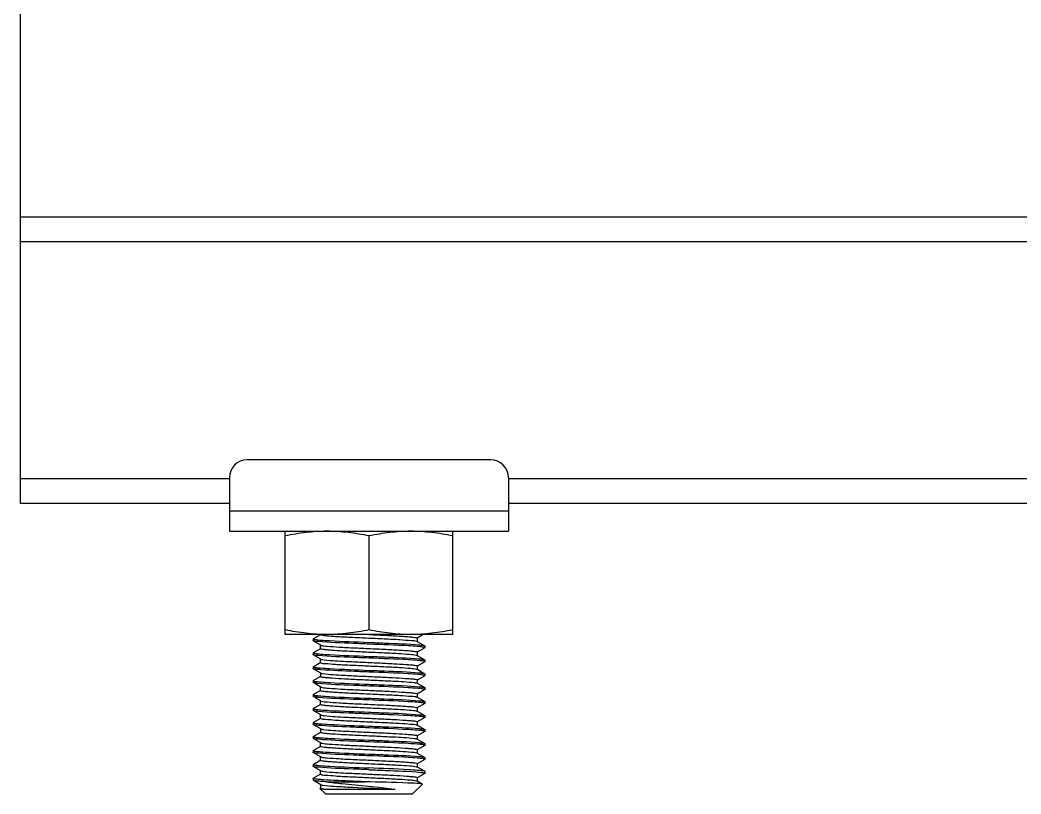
# Model space of a CAD drawing. Extents: x 1031190 to 1725648, y 733081 to 1571294.
# Drawn here: x 1156535 to 1157708, y 1234323 to 1235230 of the extents above; entities that cross this region are included whole.
import ezdxf

# ---------------------------------------------------------------- set-up
doc = ezdxf.new("R2010")
doc.units = 0
doc.header["$LTSCALE"] = 1000
doc.header["$MEASUREMENT"] = 0

msp = doc.modelspace()

# ---------------------------------------------------------------- linework, layer by layer
at = {"color": 7}
msp.add_line((1156535.4, 1235305.7), (1156535.4, 1234663.8), dxfattribs=at)
for p, q in [((1163292.6, 1234999.1), (1156535.4, 1234999.1)), ((1163292.6, 1234970.5), (1156535.4, 1234970.5)), ((1157087, 1234714.8), (1156801.6, 1234714.8)), ((1156780.7, 1234692.4), (1156535.4, 1234692.4)), ((1156780.7, 1234694), (1156780.7, 1234631.1)), ((1157107.8, 1234694), (1157107.8, 1234631.1)), ((1162719.9, 1234692.4), (1157107.8, 1234692.4)), ((1156780.7, 1234663.8), (1156535.4, 1234663.8)), ((1162719.9, 1234663.8), (1157107.8, 1234663.8)), ((1157107.8, 1234654.6), (1156780.7, 1234654.6)), ((1156780.7, 1234631.1), (1157107.8, 1234631.1)), ((1156846.2, 1234510.1), (1156846.2, 1234631.1)), ((1157042.4, 1234510.1), (1157042.4, 1234631.1)), ((1156944.3, 1234625.6), (1156944.3, 1234515.6)), ((1157042.4, 1234510.1), (1156846.2, 1234510.1)), ((1156879, 1234505.1), (1156887.9, 1234510.3)), ((1156879, 1234505.1), (1156878.9, 1234504.9)), ((1156878.9, 1234504.9), (1156878.9, 1234502.9)), ((1156879, 1234502.7), (1156878.9, 1234502.9)), ((1156887.9, 1234497.6), (1156879, 1234502.7)), ((1157000.5, 1234502.2), (1157000.7, 1234502.1)), ((1157008, 1234510), (1157000.7, 1234505.8)), ((1157000.7, 1234502.1), (1157009.6, 1234496.9)), ((1157000.9, 1234506), (1157000.9, 1234501.9)), ((1156879, 1234488.8), (1156878.9, 1234488.6)), ((1156878.9, 1234488.6), (1156878.9, 1234486.5)), ((1156879, 1234488.8), (1156887.9, 1234493.9)), ((1156887.7, 1234493.7), (1156887.7, 1234497.8)), ((1157009.6, 1234494.5), (1157000.7, 1234489.4)), ((1157000.9, 1234489.6), (1157000.9, 1234485.5)), ((1157009.6, 1234496.9), (1157009.7, 1234496.8)), ((1157009.6, 1234494.5), (1157009.7, 1234494.7)), ((1157009.7, 1234496.8), (1157009.7, 1234494.7)), ((1156879, 1234486.4), (1156878.9, 1234486.5)), ((1156887.9, 1234481.2), (1156879, 1234486.4)), ((1156879, 1234472.4), (1156887.9, 1234477.6)), ((1156887.7, 1234477.3), (1156887.7, 1234481.4)), ((1156887.9, 1234481.2), (1156888.2, 1234481.1)), ((1157000.7, 1234485.7), (1157009.6, 1234480.6)), ((1157009.6, 1234478.2), (1157000.7, 1234473)), ((1157009.6, 1234480.6), (1157009.7, 1234480.4)), ((1157009.6, 1234478.2), (1157009.7, 1234478.4)), ((1157009.7, 1234480.4), (1157009.7, 1234478.4)), ((1156879, 1234472.4), (1156878.9, 1234472.2)), ((1156878.9, 1234472.2), (1156878.9, 1234470.2)), ((1156879, 1234470), (1156878.9, 1234470.2)), ((1156887.9, 1234464.9), (1156879, 1234470)), ((1156887.7, 1234465.1), (1156887.7, 1234461)), ((1157000.7, 1234469.4), (1157009.6, 1234464.2)), ((1157000.9, 1234473.3), (1157000.9, 1234469.2)), ((1157009.6, 1234464.2), (1157009.7, 1234464.1)), ((1157009.7, 1234464.1), (1157009.7, 1234462)), ((1156879, 1234456.1), (1156878.9, 1234455.9)), ((1156878.9, 1234455.9), (1156878.9, 1234453.8)), ((1156879, 1234453.7), (1156878.9, 1234453.8)), ((1156879, 1234456.1), (1156887.9, 1234461.2)), ((1156887.9, 1234448.5), (1156879, 1234453.7)), ((1157009.6, 1234461.8), (1157000.7, 1234456.7)), ((1157000.7, 1234453), (1157009.6, 1234447.9)), ((1157000.9, 1234456.9), (1157000.9, 1234452.8)), ((1157009.6, 1234461.8), (1157009.7, 1234462)), ((1156879, 1234439.7), (1156878.9, 1234439.5)), ((1156879, 1234439.7), (1156887.9, 1234444.8)), ((1156887.7, 1234444.6), (1156887.7, 1234448.7)), ((1157009.6, 1234445.5), (1157000.7, 1234440.3)), ((1157000.9, 1234440.5), (1157000.9, 1234436.5)), ((1157009.6, 1234447.9), (1157009.7, 1234447.7)), ((1157009.6, 1234445.5), (1157009.7, 1234445.7)), ((1157009.7, 1234447.7), (1157009.7, 1234445.7)), ((1156878.9, 1234439.5), (1156878.9, 1234437.5)), ((1156879, 1234437.3), (1156878.9, 1234437.5)), ((1156887.9, 1234432.2), (1156879, 1234437.3)), ((1156879, 1234423.3), (1156887.9, 1234428.5)), ((1156887.7, 1234428.3), (1156887.7, 1234432.4)), ((1157000.5, 1234436.8), (1157000.7, 1234436.7)), ((1157000.7, 1234436.7), (1157009.6, 1234431.5)), ((1157009.6, 1234429.1), (1157000.7, 1234424)), ((1157009.6, 1234431.5), (1157009.7, 1234431.3)), ((1157009.6, 1234429.1), (1157009.7, 1234429.3)), ((1157009.7, 1234431.3), (1157009.7, 1234429.3)), ((1156879, 1234423.3), (1156878.9, 1234423.2)), ((1156878.9, 1234423.2), (1156878.9, 1234421.1)), ((1156879, 1234420.9), (1156878.9, 1234421.1)), ((1156887.9, 1234415.8), (1156879, 1234420.9)), ((1157000.7, 1234420.3), (1157009.6, 1234415.2)), ((1157000.9, 1234424.2), (1157000.9, 1234420.1)), ((1156879, 1234407), (1156878.9, 1234406.8)), ((1156878.9, 1234406.8), (1156878.9, 1234404.8)), ((1156879, 1234404.6), (1156878.9, 1234404.8)), ((1156879, 1234407), (1156887.9, 1234412.1)), ((1156887.9, 1234399.5), (1156879, 1234404.6)), ((1156887.7, 1234411.9), (1156887.7, 1234416)), ((1156887.9, 1234415.8), (1156888.2, 1234415.7)), ((1157009.6, 1234412.8), (1157000.7, 1234407.6)), ((1157000.9, 1234407.8), (1157000.9, 1234403.7)), ((1157009.6, 1234415.2), (1157009.7, 1234415)), ((1157009.6, 1234412.8), (1157009.7, 1234412.9)), ((1157009.7, 1234415), (1157009.7, 1234412.9)), ((1156879, 1234390.6), (1156887.9, 1234395.8)), ((1156887.7, 1234399.7), (1156887.7, 1234395.6)), ((1157000.7, 1234404), (1157009.6, 1234398.8)), ((1157009.6, 1234396.4), (1157000.7, 1234391.3)), ((1157009.6, 1234398.8), (1157009.7, 1234398.6)), ((1157009.6, 1234396.4), (1157009.7, 1234396.6)), ((1157009.7, 1234398.6), (1157009.7, 1234396.6)), ((1156879, 1234390.6), (1156878.9, 1234390.5)), ((1156878.9, 1234390.5), (1156878.9, 1234388.4)), ((1156879, 1234388.2), (1156878.9, 1234388.4)), ((1156887.9, 1234383.1), (1156879, 1234388.2)), ((1156887.7, 1234379.2), (1156887.7, 1234383.3)), ((1157000.7, 1234387.6), (1157009.6, 1234382.5)), ((1157000.9, 1234391.5), (1157000.9, 1234387.4)), ((1157009.6, 1234382.5), (1157009.7, 1234382.3)), ((1157009.7, 1234382.3), (1157009.7, 1234380.2)), ((1156879, 1234374.3), (1156878.9, 1234374.1)), ((1156878.9, 1234374.1), (1156878.9, 1234372.1)), ((1156879, 1234371.9), (1156878.9, 1234372.1)), ((1156879, 1234374.3), (1156887.9, 1234379.4)), ((1156887.9, 1234366.7), (1156879, 1234371.9)), ((1157000.5, 1234371.3), (1157000.7, 1234371.2)), ((1157009.6, 1234380.1), (1157000.7, 1234374.9)), ((1157000.7, 1234371.2), (1157009.6, 1234366.1)), ((1157000.9, 1234375.1), (1157000.9, 1234371)), ((1157009.6, 1234380.1), (1157009.7, 1234380.2)), ((1156879, 1234357.9), (1156878.9, 1234357.7)), ((1156878.9, 1234357.7), (1156878.9, 1234355.7)), ((1156879, 1234357.9), (1156887.9, 1234363.1)), ((1156887.7, 1234362.9), (1156887.7, 1234366.9)), ((1157009.6, 1234363.7), (1157000.7, 1234358.6)), ((1157000.9, 1234358.8), (1157000.9, 1234354.7)), ((1157009.6, 1234366.1), (1157009.7, 1234365.9)), ((1157009.6, 1234363.7), (1157009.7, 1234363.9)), ((1157009.7, 1234365.9), (1157009.7, 1234363.9)), ((1156879, 1234355.5), (1156878.9, 1234355.7)), ((1156887.9, 1234350.4), (1156879, 1234355.5)), ((1156879, 1234341.6), (1156887.9, 1234346.7)), ((1156887.7, 1234346.5), (1156887.7, 1234350.6)), ((1156887.9, 1234350.4), (1156888.2, 1234350.3)), ((1157000.7, 1234354.9), (1157009.6, 1234349.8)), ((1157009.6, 1234347.3), (1157000.7, 1234342.2)), ((1157009.7, 1234349.6), (1157009.6, 1234349.8)), ((1157009.7, 1234347.5), (1157009.6, 1234347.3)), ((1157009.7, 1234349.6), (1157009.7, 1234347.5)), ((1156878.9, 1234341.4), (1156879, 1234341.6)), ((1156878.9, 1234341.4), (1156878.9, 1234339.3)), ((1156879, 1234339.2), (1156878.9, 1234339.3)), ((1156887.9, 1234334), (1156879, 1234339.2)), ((1156887.7, 1234334.2), (1156887.7, 1234330.2)), ((1156894.6, 1234337.5), (1156939.2, 1234337.5)), ((1156995.4, 1234323.2), (1157007, 1234334.8)), ((1157000.7, 1234338.5), (1157007, 1234334.9)), ((1157000.9, 1234342.4), (1157000.9, 1234338.3)), ((1157007, 1234334.8), (1157007, 1234334.9)), ((1156886.8, 1234329.7), (1156887.9, 1234330.4)), ((1156886.8, 1234329.7), (1156886.8, 1234329.6)), ((1156893.2, 1234323.2), (1156886.8, 1234329.6)), ((1156893.2, 1234323.2), (1156995.4, 1234323.2)), ((1156896.8, 1234328.7), (1156975, 1234328.7))]:
    msp.add_line(p, q)
for centre, radius, start, end in [((1156801.6, 1234694), 20.8, 90, 180), ((1157087, 1234694), 20.8, 0, 90), ((1156901.5, 1234679.1), 176.1, 264.4922, 265.5586), ((1156901.5, 1234663.7), 177, 264.5118, 265.5533), ((1156986.4, 1234312.3), 184.4, 84.6378, 85.5439), ((1156986.3, 1234294), 186.3, 84.669, 85.543), ((1156901.5, 1234646.2), 175.9, 264.491, 265.556), ((1156998.4, 1234463.6), 6.24, 73.8589, 74.9069), ((1156986.2, 1234276.6), 187.4, 84.6853, 85.5419), ((1156907.5, 1234703.9), 250.2, 265.4503, 265.5766), ((1156986.4, 1234262.9), 184.7, 84.6443, 85.543), ((1156901.5, 1234613.7), 176.1, 264.4922, 265.5586), ((1156986.4, 1234246.8), 184.4, 84.6378, 85.5439), ((1156901.5, 1234598.3), 177, 264.5118, 265.5533), ((1156901.5, 1234580.8), 175.9, 264.491, 265.556), ((1156986.3, 1234228.6), 186.3, 84.669, 85.543), ((1156998.4, 1234398.2), 6.24, 73.8589, 74.9069), ((1156986.2, 1234211.2), 187.4, 84.6853, 85.5419), ((1156907.5, 1234638.5), 250.2, 265.4503, 265.5766), ((1156986.4, 1234197.5), 184.7, 84.6443, 85.543), ((1156901.5, 1234548.3), 176.1, 264.4922, 265.5586), ((1156986.4, 1234181.4), 184.4, 84.6378, 85.5439), ((1156901.5, 1234532.8), 177, 264.5118, 265.5533), ((1156998.4, 1234332.7), 6.24, 73.8589, 74.9069)]:
    msp.add_arc(centre, radius, start, end)
for points, knots in [([(1156895.2, 1234631.1), (1156887, 1234631.1), (1156870.5, 1234630), (1156854.2, 1234627.3), (1156846.2, 1234625.6)], [0, 0, 0, 0, 0.499234, 1, 1, 1, 1]), ([(1156944.3, 1234625.6), (1156936.2, 1234627.3), (1156920, 1234630), (1156903.5, 1234631.1), (1156895.2, 1234631.1)], [0, 0, 0, 0, 0.500766, 1, 1, 1, 1]), ([(1156993.4, 1234631.1), (1156985.1, 1234631.1), (1156968.6, 1234630), (1156952.4, 1234627.3), (1156944.3, 1234625.6)], [0, 0, 0, 0, 0.499234, 1, 1, 1, 1]), ([(1157042.4, 1234625.6), (1157034.4, 1234627.3), (1157018.1, 1234630), (1157001.6, 1234631.1), (1156993.4, 1234631.1)], [0, 0, 0, 0, 0.500766, 1, 1, 1, 1]), ([(1156895.2, 1234510.1), (1156887, 1234510.1), (1156870.5, 1234511.1), (1156854.2, 1234513.9), (1156846.2, 1234515.6)], [0, 0, 0, 0, 0.499234, 1, 1, 1, 1]), ([(1156887.7, 1234510.1), (1156887.7, 1234509.7), (1156889.7, 1234509.5), (1156892.1, 1234508.9), (1156897.2, 1234508.5), (1156906.6, 1234507.8), (1156921.5, 1234507), (1156941.2, 1234506.1), (1156961.2, 1234505.2), (1156979, 1234504.4), (1156991.7, 1234503.2), (1156998.5, 1234503), (1157000.5, 1234502.2)], [0, 0, 0, 0, 0.009911, 0.036684, 0.079861, 0.138026, 0.290611, 0.473012, 0.659513, 0.823824, 0.942824, 1, 1, 1, 1]), ([(1156944.3, 1234515.6), (1156936.2, 1234513.9), (1156920, 1234511.1), (1156903.5, 1234510.1), (1156895.2, 1234510.1)], [0, 0, 0, 0, 0.500766, 1, 1, 1, 1]), ([(1156993.4, 1234510.1), (1156985.1, 1234510.1), (1156968.6, 1234511.1), (1156952.4, 1234513.9), (1156944.3, 1234515.6)], [0, 0, 0, 0, 0.499234, 1, 1, 1, 1]), ([(1156944.3, 1234510.1), (1156951.5, 1234509.7), (1156964.8, 1234509.1), (1156980.6, 1234508.3), (1156990.6, 1234507.5), (1156996.1, 1234507.2), (1156998.7, 1234506.6), (1157000.9, 1234506.4), (1157000.9, 1234506)], [0, 0, 0, 0, 0.381423, 0.704927, 0.829053, 0.921512, 0.978868, 1, 1, 1, 1]), ([(1157042.4, 1234515.6), (1157034.4, 1234513.9), (1157018.1, 1234511.1), (1157001.6, 1234510.1), (1156993.4, 1234510.1)], [0, 0, 0, 0, 0.500766, 1, 1, 1, 1]), ([(1156878.9, 1234504.9), (1156878.9, 1234504.9), (1156879.1, 1234504.7), (1156879.3, 1234504.6), (1156879.5, 1234504.6)], [0, 0, 0, 0, 0.322656, 1, 1, 1, 1]), ([(1156884.6, 1234501.8), (1156883.9, 1234501.9), (1156882.1, 1234502.1), (1156880, 1234502.1), (1156879, 1234502.7)], [0, 0, 0, 0, 0.378132, 1, 1, 1, 1]), ([(1156879.5, 1234504.6), (1156879.8, 1234504.5), (1156881.4, 1234504.2), (1156883.1, 1234504), (1156884.6, 1234503.9)], [0, 0, 0, 0, 0.159145, 1, 1, 1, 1]), ([(1156944.3, 1234498.8), (1156938.1, 1234499.1), (1156918.2, 1234499.9), (1156898.3, 1234500.5), (1156884.6, 1234501.8)], [0, 0, 0, 0, 0.310323, 1, 1, 1, 1]), ([(1156887.8, 1234503.6), (1156891.3, 1234503.3), (1156910.1, 1234502.2), (1156928.9, 1234501.5), (1156944.3, 1234500.9)], [0, 0, 0, 0, 0.184477, 1, 1, 1, 1]), ([(1156944.3, 1234500.9), (1156950.4, 1234500.6), (1156970.2, 1234499.8), (1156990, 1234499.2), (1157003.6, 1234497.9)], [0, 0, 0, 0, 0.308852, 1, 1, 1, 1]), ([(1157000.8, 1234496.1), (1156997.3, 1234496.4), (1156978.5, 1234497.5), (1156959.6, 1234498.2), (1156944.3, 1234498.8)], [0, 0, 0, 0, 0.18453, 1, 1, 1, 1]), ([(1156878.9, 1234488.6), (1156878.9, 1234488.5), (1156879.1, 1234488.3), (1156879.3, 1234488.3), (1156879.5, 1234488.2)], [0, 0, 0, 0, 0.322005, 1, 1, 1, 1]), ([(1156879.5, 1234488.2), (1156879.8, 1234488.2), (1156881.5, 1234487.8), (1156883.2, 1234487.6), (1156884.6, 1234487.5)], [0, 0, 0, 0, 0.159397, 1, 1, 1, 1]), ([(1156887.7, 1234493.7), (1156887.7, 1234493.3), (1156889.6, 1234493.1), (1156891.9, 1234492.6), (1156896.8, 1234492.2), (1156905.7, 1234491.5), (1156920.1, 1234490.7), (1156939.1, 1234489.8), (1156958.8, 1234488.9), (1156976.6, 1234488.1), (1156990, 1234487.1), (1156997.3, 1234486.6), (1156999.8, 1234486)], [0, 0, 0, 0, 0.00951, 0.035123, 0.076469, 0.132247, 0.279239, 0.456494, 0.640275, 0.805971, 0.931424, 1, 1, 1, 1]), ([(1156887.8, 1234487.2), (1156891.3, 1234486.9), (1156910.1, 1234485.8), (1156928.9, 1234485.1), (1156944.3, 1234484.5)], [0, 0, 0, 0, 0.184455, 1, 1, 1, 1]), ([(1156887.9, 1234497.6), (1156888, 1234497.5), (1156888.1, 1234497.5), (1156888.3, 1234497.4), (1156888.4, 1234497.4)], [0, 0, 0, 0, 0.430479, 1, 1, 1, 1]), ([(1156888.4, 1234497.4), (1156890.7, 1234496.7), (1156897.7, 1234496.3), (1156910.8, 1234495.2), (1156928.6, 1234494.4), (1156948.5, 1234493.5), (1156967.8, 1234492.6), (1156982.4, 1234491.8), (1156991.6, 1234491.1), (1156996.6, 1234490.7), (1156998.9, 1234490.2), (1157000.9, 1234490), (1157000.9, 1234489.6)], [0, 0, 0, 0, 0.062951, 0.18524, 0.350271, 0.535399, 0.715185, 0.864922, 0.92187, 0.964113, 0.990297, 1, 1, 1, 1]), ([(1157003.6, 1234497.9), (1157004.4, 1234497.8), (1157006.3, 1234497.6), (1157008.5, 1234497.6), (1157009.6, 1234496.9)], [0, 0, 0, 0, 0.37931, 1, 1, 1, 1]), ([(1157009, 1234495.1), (1157008.7, 1234495.2), (1157006.9, 1234495.5), (1157005.1, 1234495.7), (1157003.7, 1234495.9)], [0, 0, 0, 0, 0.163145, 1, 1, 1, 1]), ([(1157009.7, 1234494.7), (1157009.7, 1234494.8), (1157009.4, 1234495), (1157009.2, 1234495.1), (1157009, 1234495.1)], [0, 0, 0, 0, 0.315061, 1, 1, 1, 1]), ([(1156884.6, 1234485.5), (1156883.9, 1234485.5), (1156882, 1234485.8), (1156880, 1234485.8), (1156879, 1234486.4)], [0, 0, 0, 0, 0.377931, 1, 1, 1, 1]), ([(1156944.3, 1234482.5), (1156938.1, 1234482.7), (1156918.2, 1234483.6), (1156898.2, 1234484.1), (1156884.6, 1234485.5)], [0, 0, 0, 0, 0.310595, 1, 1, 1, 1]), ([(1156887.7, 1234477.3), (1156887.7, 1234477.3), (1156887.8, 1234477.2), (1156887.9, 1234477.2), (1156887.9, 1234477.1)], [0, 0, 0, 0, 0.402304, 1, 1, 1, 1]), ([(1156887.9, 1234477.1), (1156889.4, 1234476.2), (1156895.5, 1234476.3), (1156906.5, 1234474.9), (1156922.8, 1234474.3), (1156941.7, 1234473.4), (1156961, 1234472.5), (1156978.2, 1234471.7), (1156990.9, 1234470.7), (1156997.8, 1234470.2), (1157000, 1234469.6)], [0, 0, 0, 0, 0.046973, 0.152409, 0.303029, 0.479455, 0.658932, 0.818305, 0.937036, 1, 1, 1, 1]), ([(1156888.2, 1234481.1), (1156888.3, 1234481), (1156889.6, 1234480.7), (1156890.9, 1234480.6), (1156891.9, 1234480.4)], [0, 0, 0, 0, 0.158312, 1, 1, 1, 1]), ([(1156891.9, 1234480.4), (1156900.4, 1234479.4), (1156915.1, 1234478.8), (1156936.2, 1234477.7), (1156954.8, 1234476.9), (1156972.1, 1234476), (1156985, 1234475.3), (1156992.9, 1234474.7), (1156997.2, 1234474.3), (1156999.2, 1234473.8), (1157000.9, 1234473.6), (1157000.9, 1234473.3)], [0, 0, 0, 0, 0.234088, 0.402448, 0.579889, 0.745639, 0.880314, 0.930897, 0.968237, 0.991317, 1, 1, 1, 1]), ([(1156944.3, 1234484.5), (1156950.4, 1234484.3), (1156970.2, 1234483.4), (1156990, 1234482.8), (1157003.7, 1234481.5)], [0, 0, 0, 0, 0.308927, 1, 1, 1, 1]), ([(1157000.7, 1234479.7), (1156997.3, 1234480), (1156978.5, 1234481.2), (1156959.6, 1234481.8), (1156944.3, 1234482.5)], [0, 0, 0, 0, 0.184554, 1, 1, 1, 1]), ([(1156999.8, 1234486), (1157000, 1234486), (1157000.3, 1234485.9), (1157000.6, 1234485.8), (1157000.7, 1234485.7)], [0, 0, 0, 0, 0.59312, 1, 1, 1, 1]), ([(1157009, 1234478.7), (1157008.8, 1234478.8), (1157007, 1234479.2), (1157005.1, 1234479.4), (1157003.6, 1234479.5)], [0, 0, 0, 0, 0.159617, 1, 1, 1, 1]), ([(1157003.7, 1234481.5), (1157004.4, 1234481.5), (1157006.4, 1234481.2), (1157008.5, 1234481.2), (1157009.6, 1234480.6)], [0, 0, 0, 0, 0.379296, 1, 1, 1, 1]), ([(1157009.7, 1234478.4), (1157009.7, 1234478.5), (1157009.4, 1234478.6), (1157009.2, 1234478.7), (1157009, 1234478.7)], [0, 0, 0, 0, 0.317967, 1, 1, 1, 1]), ([(1156878.9, 1234472.2), (1156878.9, 1234472.2), (1156879.1, 1234472), (1156879.3, 1234471.9), (1156879.5, 1234471.9)], [0, 0, 0, 0, 0.324871, 1, 1, 1, 1]), ([(1156887.9, 1234468.8), (1156885.9, 1234469), (1156883, 1234469.4), (1156879.9, 1234469.5), (1156879, 1234470)], [0, 0, 0, 0, 0.683734, 1, 1, 1, 1]), ([(1156879.5, 1234471.9), (1156879.7, 1234471.8), (1156881.4, 1234471.4), (1156883.1, 1234471.3), (1156884.6, 1234471.1)], [0, 0, 0, 0, 0.157623, 1, 1, 1, 1]), ([(1156887.8, 1234470.9), (1156891.3, 1234470.6), (1156910.1, 1234469.4), (1156928.9, 1234468.8), (1156944.3, 1234468.1)], [0, 0, 0, 0, 0.184436, 1, 1, 1, 1]), ([(1156944.3, 1234466.1), (1156938.7, 1234466.3), (1156919.9, 1234467.1), (1156901.1, 1234467.8), (1156887.9, 1234468.8)], [0, 0, 0, 0, 0.297863, 1, 1, 1, 1]), ([(1156887.9, 1234464.9), (1156888, 1234464.8), (1156888.8, 1234464.5), (1156889.7, 1234464.4), (1156890.4, 1234464.3)], [0, 0, 0, 0, 0.147905, 1, 1, 1, 1]), ([(1156890.4, 1234464.3), (1156898.4, 1234463.1), (1156912.7, 1234462.6), (1156933.6, 1234461.4), (1156952.7, 1234460.6), (1156970.7, 1234459.7), (1156984.1, 1234459), (1156992.5, 1234458.3), (1156997, 1234458), (1156999.1, 1234457.5), (1157000.9, 1234457.2), (1157000.9, 1234456.9)], [0, 0, 0, 0, 0.218787, 0.386207, 0.566108, 0.736243, 0.875583, 0.928118, 0.966979, 0.991, 1, 1, 1, 1]), ([(1156944.3, 1234468.1), (1156950.4, 1234467.9), (1156970.2, 1234467.1), (1156990, 1234466.5), (1157003.6, 1234465.2)], [0, 0, 0, 0, 0.308576, 1, 1, 1, 1]), ([(1157000.7, 1234463.4), (1156997.3, 1234463.7), (1156978.5, 1234464.8), (1156959.6, 1234465.5), (1156944.3, 1234466.1)], [0, 0, 0, 0, 0.184575, 1, 1, 1, 1]), ([(1157000.1, 1234469.6), (1157000.3, 1234469.6), (1157000.4, 1234469.5), (1157000.6, 1234469.4), (1157000.7, 1234469.4)], [0, 0, 0, 0, 0.572041, 1, 1, 1, 1]), ([(1157009, 1234462.4), (1157008.7, 1234462.5), (1157006.9, 1234462.8), (1157005.1, 1234463), (1157003.5, 1234463.2)], [0, 0, 0, 0, 0.163234, 1, 1, 1, 1]), ([(1157003.6, 1234465.2), (1157004.3, 1234465.1), (1157006.3, 1234464.8), (1157008.5, 1234464.9), (1157009.6, 1234464.2)], [0, 0, 0, 0, 0.37952, 1, 1, 1, 1]), ([(1156878.9, 1234455.9), (1156878.9, 1234455.8), (1156879.6, 1234455.3), (1156880.4, 1234455.3), (1156881.1, 1234455.2)], [0, 0, 0, 0, 0.093121, 1, 1, 1, 1]), ([(1156884.6, 1234452.7), (1156883.9, 1234452.8), (1156882, 1234453.1), (1156880, 1234453.1), (1156879, 1234453.7)], [0, 0, 0, 0, 0.377935, 1, 1, 1, 1]), ([(1156881.1, 1234455.2), (1156881.5, 1234455.1), (1156883.7, 1234454.8), (1156885.9, 1234454.7), (1156887.6, 1234454.5)], [0, 0, 0, 0, 0.190828, 1, 1, 1, 1]), ([(1156944.3, 1234449.7), (1156938.1, 1234450), (1156918.2, 1234450.8), (1156898.2, 1234451.4), (1156884.6, 1234452.7)], [0, 0, 0, 0, 0.310578, 1, 1, 1, 1]), ([(1156887.7, 1234461), (1156887.7, 1234460.7), (1156889.4, 1234460.4), (1156891.5, 1234460), (1156895.9, 1234459.6), (1156904, 1234458.9), (1156917.2, 1234458.2), (1156934.9, 1234457.3), (1156953.7, 1234456.5), (1156974.7, 1234455.4), (1156989.2, 1234454.8), (1156997.5, 1234453.7)], [0, 0, 0, 0, 0.00884, 0.032379, 0.070466, 0.122006, 0.258971, 0.426878, 0.605536, 0.773444, 1, 1, 1, 1]), ([(1156888.2, 1234454.5), (1156891.7, 1234454.2), (1156910.4, 1234453.1), (1156929.1, 1234452.4), (1156944.3, 1234451.8)], [0, 0, 0, 0, 0.18595, 1, 1, 1, 1]), ([(1156944.3, 1234451.8), (1156950.4, 1234451.5), (1156970.1, 1234450.7), (1156989.9, 1234450.1), (1157003.5, 1234448.8)], [0, 0, 0, 0, 0.308379, 1, 1, 1, 1]), ([(1156997.5, 1234453.7), (1156997.8, 1234453.7), (1156998.9, 1234453.5), (1157000.1, 1234453.4), (1157000.7, 1234453)], [0, 0, 0, 0, 0.360643, 1, 1, 1, 1]), ([(1157009.7, 1234462), (1157009.7, 1234462.1), (1157009.4, 1234462.3), (1157009.2, 1234462.4), (1157009, 1234462.4)], [0, 0, 0, 0, 0.313847, 1, 1, 1, 1]), ([(1156887.7, 1234444.6), (1156887.7, 1234444.3), (1156889.7, 1234444), (1156892.1, 1234443.5), (1156897.2, 1234443.1), (1156906.6, 1234442.4), (1156921.5, 1234441.6), (1156941.2, 1234440.7), (1156961.2, 1234439.7), (1156979, 1234439), (1156991.7, 1234437.8), (1156998.5, 1234437.6), (1157000.5, 1234436.8)], [0, 0, 0, 0, 0.009911, 0.036684, 0.079861, 0.138026, 0.290611, 0.473012, 0.659513, 0.823824, 0.942824, 1, 1, 1, 1]), ([(1156887.9, 1234448.5), (1156888.1, 1234448.4), (1156888.5, 1234448.3), (1156889, 1234448.2), (1156889.3, 1234448.1)], [0, 0, 0, 0, 0.388593, 1, 1, 1, 1]), ([(1156889.3, 1234448.1), (1156892, 1234447.6), (1156899.5, 1234447), (1156913.3, 1234446.1), (1156931.1, 1234445.2), (1156950.6, 1234444.4), (1156969.2, 1234443.5), (1156983.3, 1234442.7), (1156992, 1234442), (1156996.8, 1234441.6), (1156999, 1234441.1), (1157000.9, 1234440.9), (1157000.9, 1234440.5)], [0, 0, 0, 0, 0.074051, 0.202548, 0.368862, 0.551322, 0.726125, 0.870472, 0.925123, 0.96561, 0.990669, 1, 1, 1, 1]), ([(1157000.8, 1234447), (1156997.3, 1234447.3), (1156978.5, 1234448.4), (1156959.6, 1234449.1), (1156944.3, 1234449.7)], [0, 0, 0, 0, 0.184524, 1, 1, 1, 1]), ([(1157003.5, 1234448.8), (1157004.3, 1234448.8), (1157006.3, 1234448.5), (1157008.5, 1234448.5), (1157009.6, 1234447.9)], [0, 0, 0, 0, 0.379704, 1, 1, 1, 1]), ([(1157009.1, 1234446), (1157008.8, 1234446.1), (1157007, 1234446.5), (1157005.2, 1234446.6), (1157003.6, 1234446.8)], [0, 0, 0, 0, 0.159226, 1, 1, 1, 1]), ([(1157009.7, 1234445.7), (1157009.7, 1234445.7), (1157009.5, 1234445.9), (1157009.2, 1234446), (1157009.1, 1234446)], [0, 0, 0, 0, 0.318631, 1, 1, 1, 1]), ([(1156878.9, 1234439.5), (1156878.9, 1234439.4), (1156879.1, 1234439.3), (1156879.3, 1234439.2), (1156879.5, 1234439.2)], [0, 0, 0, 0, 0.322656, 1, 1, 1, 1]), ([(1156884.6, 1234436.4), (1156883.9, 1234436.5), (1156882.1, 1234436.7), (1156880, 1234436.7), (1156879, 1234437.3)], [0, 0, 0, 0, 0.378132, 1, 1, 1, 1]), ([(1156879.5, 1234439.2), (1156879.8, 1234439.1), (1156881.4, 1234438.7), (1156883.1, 1234438.6), (1156884.6, 1234438.4)], [0, 0, 0, 0, 0.159145, 1, 1, 1, 1]), ([(1156944.3, 1234433.4), (1156938.1, 1234433.6), (1156918.2, 1234434.5), (1156898.3, 1234435.1), (1156884.6, 1234436.4)], [0, 0, 0, 0, 0.310323, 1, 1, 1, 1]), ([(1156887.7, 1234428.3), (1156887.7, 1234427.9), (1156889.6, 1234427.7), (1156891.9, 1234427.2), (1156896.8, 1234426.8), (1156905.7, 1234426.1), (1156920.1, 1234425.3), (1156939.1, 1234424.4), (1156958.8, 1234423.5), (1156976.6, 1234422.7), (1156990, 1234421.7), (1156997.3, 1234421.2), (1156999.8, 1234420.6)], [0, 0, 0, 0, 0.00951, 0.035123, 0.076469, 0.132247, 0.279239, 0.456494, 0.640275, 0.805971, 0.931424, 1, 1, 1, 1]), ([(1156887.8, 1234438.1), (1156891.3, 1234437.9), (1156910.1, 1234436.7), (1156928.9, 1234436), (1156944.3, 1234435.4)], [0, 0, 0, 0, 0.184477, 1, 1, 1, 1]), ([(1156887.9, 1234432.2), (1156888, 1234432.1), (1156888.1, 1234432.1), (1156888.3, 1234432), (1156888.4, 1234432)], [0, 0, 0, 0, 0.430479, 1, 1, 1, 1]), ([(1156888.4, 1234432), (1156890.7, 1234431.3), (1156897.7, 1234430.9), (1156910.8, 1234429.8), (1156928.6, 1234429), (1156948.5, 1234428.1), (1156967.8, 1234427.2), (1156982.4, 1234426.4), (1156991.6, 1234425.7), (1156996.6, 1234425.3), (1156998.9, 1234424.8), (1157000.9, 1234424.6), (1157000.9, 1234424.2)], [0, 0, 0, 0, 0.062951, 0.18524, 0.350271, 0.535399, 0.715185, 0.864922, 0.92187, 0.964113, 0.990297, 1, 1, 1, 1]), ([(1156944.3, 1234435.4), (1156950.4, 1234435.2), (1156970.2, 1234434.3), (1156990, 1234433.8), (1157003.6, 1234432.5)], [0, 0, 0, 0, 0.308852, 1, 1, 1, 1]), ([(1157000.8, 1234430.7), (1156997.3, 1234431), (1156978.5, 1234432.1), (1156959.6, 1234432.8), (1156944.3, 1234433.4)], [0, 0, 0, 0, 0.18453, 1, 1, 1, 1]), ([(1157003.6, 1234432.5), (1157004.4, 1234432.4), (1157006.3, 1234432.1), (1157008.5, 1234432.1), (1157009.6, 1234431.5)], [0, 0, 0, 0, 0.37931, 1, 1, 1, 1]), ([(1157009, 1234429.7), (1157008.7, 1234429.8), (1157006.9, 1234430.1), (1157005.1, 1234430.3), (1157003.7, 1234430.4)], [0, 0, 0, 0, 0.163145, 1, 1, 1, 1]), ([(1157009.7, 1234429.3), (1157009.7, 1234429.4), (1157009.4, 1234429.6), (1157009.2, 1234429.6), (1157009, 1234429.7)], [0, 0, 0, 0, 0.315061, 1, 1, 1, 1]), ([(1156878.9, 1234423.2), (1156878.9, 1234423.1), (1156879.1, 1234422.9), (1156879.3, 1234422.9), (1156879.5, 1234422.8)], [0, 0, 0, 0, 0.322005, 1, 1, 1, 1]), ([(1156884.6, 1234420), (1156883.9, 1234420.1), (1156882, 1234420.4), (1156880, 1234420.4), (1156879, 1234420.9)], [0, 0, 0, 0, 0.377931, 1, 1, 1, 1]), ([(1156879.5, 1234422.8), (1156879.8, 1234422.7), (1156881.5, 1234422.4), (1156883.2, 1234422.2), (1156884.6, 1234422.1)], [0, 0, 0, 0, 0.159397, 1, 1, 1, 1]), ([(1156944.3, 1234417), (1156938.1, 1234417.3), (1156918.2, 1234418.1), (1156898.2, 1234418.7), (1156884.6, 1234420)], [0, 0, 0, 0, 0.310595, 1, 1, 1, 1]), ([(1156887.8, 1234421.8), (1156891.3, 1234421.5), (1156910.1, 1234420.4), (1156928.9, 1234419.7), (1156944.3, 1234419.1)], [0, 0, 0, 0, 0.184455, 1, 1, 1, 1]), ([(1156944.3, 1234419.1), (1156950.4, 1234418.8), (1156970.2, 1234418), (1156990, 1234417.4), (1157003.7, 1234416.1)], [0, 0, 0, 0, 0.308927, 1, 1, 1, 1]), ([(1157000.7, 1234414.3), (1156997.3, 1234414.6), (1156978.5, 1234415.7), (1156959.6, 1234416.4), (1156944.3, 1234417)], [0, 0, 0, 0, 0.184554, 1, 1, 1, 1]), ([(1156999.8, 1234420.6), (1157000, 1234420.6), (1157000.3, 1234420.5), (1157000.6, 1234420.4), (1157000.7, 1234420.3)], [0, 0, 0, 0, 0.59312, 1, 1, 1, 1]), ([(1156878.9, 1234406.8), (1156878.9, 1234406.7), (1156879.1, 1234406.6), (1156879.3, 1234406.5), (1156879.5, 1234406.5)], [0, 0, 0, 0, 0.324871, 1, 1, 1, 1]), ([(1156887.9, 1234403.4), (1156885.9, 1234403.5), (1156883, 1234403.9), (1156879.9, 1234404.1), (1156879, 1234404.6)], [0, 0, 0, 0, 0.683734, 1, 1, 1, 1]), ([(1156879.5, 1234406.5), (1156879.7, 1234406.4), (1156881.4, 1234406), (1156883.1, 1234405.9), (1156884.6, 1234405.7)], [0, 0, 0, 0, 0.157623, 1, 1, 1, 1]), ([(1156887.7, 1234411.9), (1156887.7, 1234411.9), (1156887.8, 1234411.8), (1156887.9, 1234411.8), (1156887.9, 1234411.7)], [0, 0, 0, 0, 0.402304, 1, 1, 1, 1]), ([(1156887.8, 1234405.4), (1156891.3, 1234405.2), (1156910.1, 1234404), (1156928.9, 1234403.3), (1156944.3, 1234402.7)], [0, 0, 0, 0, 0.184436, 1, 1, 1, 1]), ([(1156887.9, 1234411.7), (1156889.4, 1234410.8), (1156895.5, 1234410.9), (1156906.5, 1234409.5), (1156922.8, 1234408.9), (1156941.7, 1234407.9), (1156961, 1234407.1), (1156978.2, 1234406.2), (1156990.9, 1234405.3), (1156997.8, 1234404.8), (1157000, 1234404.2)], [0, 0, 0, 0, 0.046973, 0.152409, 0.303029, 0.479455, 0.658932, 0.818305, 0.937036, 1, 1, 1, 1]), ([(1156888.2, 1234415.7), (1156888.3, 1234415.6), (1156889.6, 1234415.3), (1156890.9, 1234415.1), (1156891.9, 1234415)], [0, 0, 0, 0, 0.158312, 1, 1, 1, 1]), ([(1156891.9, 1234415), (1156900.4, 1234414), (1156915.1, 1234413.4), (1156936.2, 1234412.3), (1156954.8, 1234411.5), (1156972.1, 1234410.6), (1156985, 1234409.9), (1156992.9, 1234409.2), (1156997.2, 1234408.9), (1156999.2, 1234408.4), (1157000.9, 1234408.2), (1157000.9, 1234407.8)], [0, 0, 0, 0, 0.234088, 0.402448, 0.579889, 0.745639, 0.880314, 0.930897, 0.968237, 0.991317, 1, 1, 1, 1]), ([(1157009, 1234413.3), (1157008.8, 1234413.4), (1157007, 1234413.8), (1157005.1, 1234413.9), (1157003.6, 1234414.1)], [0, 0, 0, 0, 0.159617, 1, 1, 1, 1]), ([(1157003.7, 1234416.1), (1157004.4, 1234416), (1157006.4, 1234415.8), (1157008.5, 1234415.8), (1157009.6, 1234415.2)], [0, 0, 0, 0, 0.379296, 1, 1, 1, 1]), ([(1157009.7, 1234412.9), (1157009.7, 1234413), (1157009.4, 1234413.2), (1157009.2, 1234413.3), (1157009, 1234413.3)], [0, 0, 0, 0, 0.317967, 1, 1, 1, 1]), ([(1156887.7, 1234395.6), (1156887.7, 1234395.2), (1156889.4, 1234395), (1156891.5, 1234394.5), (1156895.9, 1234394.2), (1156904, 1234393.5), (1156917.2, 1234392.8), (1156934.9, 1234391.9), (1156953.7, 1234391.1), (1156974.7, 1234390), (1156989.2, 1234389.4), (1156997.5, 1234388.3)], [0, 0, 0, 0, 0.00884, 0.032379, 0.070466, 0.122006, 0.258971, 0.426878, 0.605536, 0.773444, 1, 1, 1, 1]), ([(1156944.3, 1234400.7), (1156938.7, 1234400.9), (1156919.9, 1234401.7), (1156901.1, 1234402.4), (1156887.9, 1234403.4)], [0, 0, 0, 0, 0.297863, 1, 1, 1, 1]), ([(1156887.9, 1234399.5), (1156888, 1234399.4), (1156888.8, 1234399.1), (1156889.7, 1234399), (1156890.4, 1234398.9)], [0, 0, 0, 0, 0.147905, 1, 1, 1, 1]), ([(1156890.4, 1234398.9), (1156898.4, 1234397.6), (1156912.7, 1234397.2), (1156933.6, 1234396), (1156952.7, 1234395.2), (1156970.7, 1234394.3), (1156984.1, 1234393.6), (1156992.5, 1234392.9), (1156997, 1234392.5), (1156999.1, 1234392.1), (1157000.9, 1234391.8), (1157000.9, 1234391.5)], [0, 0, 0, 0, 0.218787, 0.386207, 0.566108, 0.736243, 0.875583, 0.928118, 0.966979, 0.991, 1, 1, 1, 1]), ([(1156944.3, 1234402.7), (1156950.4, 1234402.5), (1156970.2, 1234401.6), (1156990, 1234401.1), (1157003.6, 1234399.8)], [0, 0, 0, 0, 0.308576, 1, 1, 1, 1]), ([(1157000.7, 1234398), (1156997.3, 1234398.2), (1156978.5, 1234399.4), (1156959.6, 1234400.1), (1156944.3, 1234400.7)], [0, 0, 0, 0, 0.184575, 1, 1, 1, 1]), ([(1157000.1, 1234404.2), (1157000.3, 1234404.1), (1157000.4, 1234404.1), (1157000.6, 1234404), (1157000.7, 1234404)], [0, 0, 0, 0, 0.572041, 1, 1, 1, 1]), ([(1157009, 1234397), (1157008.7, 1234397.1), (1157006.9, 1234397.4), (1157005.1, 1234397.6), (1157003.5, 1234397.7)], [0, 0, 0, 0, 0.163234, 1, 1, 1, 1]), ([(1157003.6, 1234399.8), (1157004.3, 1234399.7), (1157006.3, 1234399.4), (1157008.5, 1234399.4), (1157009.6, 1234398.8)], [0, 0, 0, 0, 0.37952, 1, 1, 1, 1]), ([(1157009.7, 1234396.6), (1157009.7, 1234396.7), (1157009.4, 1234396.9), (1157009.2, 1234396.9), (1157009, 1234397)], [0, 0, 0, 0, 0.313847, 1, 1, 1, 1]), ([(1156878.9, 1234390.5), (1156878.9, 1234390.4), (1156879.6, 1234389.8), (1156880.4, 1234389.9), (1156881.1, 1234389.8)], [0, 0, 0, 0, 0.093121, 1, 1, 1, 1]), ([(1156884.6, 1234387.3), (1156883.9, 1234387.4), (1156882, 1234387.7), (1156880, 1234387.7), (1156879, 1234388.2)], [0, 0, 0, 0, 0.377935, 1, 1, 1, 1]), ([(1156881.1, 1234389.8), (1156881.5, 1234389.7), (1156883.7, 1234389.4), (1156885.9, 1234389.2), (1156887.6, 1234389.1)], [0, 0, 0, 0, 0.190828, 1, 1, 1, 1]), ([(1156944.3, 1234384.3), (1156938.1, 1234384.6), (1156918.2, 1234385.4), (1156898.2, 1234386), (1156884.6, 1234387.3)], [0, 0, 0, 0, 0.310578, 1, 1, 1, 1]), ([(1156887.9, 1234383.1), (1156888.1, 1234383), (1156888.5, 1234382.9), (1156889, 1234382.8), (1156889.3, 1234382.7)], [0, 0, 0, 0, 0.388593, 1, 1, 1, 1]), ([(1156888.2, 1234389.1), (1156891.7, 1234388.8), (1156910.4, 1234387.7), (1156929.1, 1234387), (1156944.3, 1234386.4)], [0, 0, 0, 0, 0.18595, 1, 1, 1, 1]), ([(1156889.3, 1234382.7), (1156892, 1234382.2), (1156899.5, 1234381.6), (1156913.3, 1234380.7), (1156931.1, 1234379.8), (1156950.6, 1234378.9), (1156969.2, 1234378), (1156983.3, 1234377.3), (1156992, 1234376.6), (1156996.8, 1234376.2), (1156999, 1234375.7), (1157000.9, 1234375.5), (1157000.9, 1234375.1)], [0, 0, 0, 0, 0.074051, 0.202548, 0.368862, 0.551322, 0.726125, 0.870472, 0.925123, 0.96561, 0.990669, 1, 1, 1, 1]), ([(1156944.3, 1234386.4), (1156950.4, 1234386.1), (1156970.1, 1234385.3), (1156989.9, 1234384.7), (1157003.5, 1234383.4)], [0, 0, 0, 0, 0.308379, 1, 1, 1, 1]), ([(1157000.8, 1234381.6), (1156997.3, 1234381.9), (1156978.5, 1234383), (1156959.6, 1234383.7), (1156944.3, 1234384.3)], [0, 0, 0, 0, 0.184524, 1, 1, 1, 1]), ([(1156997.5, 1234388.3), (1156997.8, 1234388.2), (1156998.9, 1234388.1), (1157000.1, 1234388), (1157000.7, 1234387.6)], [0, 0, 0, 0, 0.360643, 1, 1, 1, 1]), ([(1157003.5, 1234383.4), (1157004.3, 1234383.4), (1157006.3, 1234383.1), (1157008.5, 1234383.1), (1157009.6, 1234382.5)], [0, 0, 0, 0, 0.379704, 1, 1, 1, 1]), ([(1157009.1, 1234380.6), (1157008.8, 1234380.7), (1157007, 1234381.1), (1157005.2, 1234381.2), (1157003.6, 1234381.4)], [0, 0, 0, 0, 0.159226, 1, 1, 1, 1]), ([(1156878.9, 1234374.1), (1156878.9, 1234374), (1156879.1, 1234373.9), (1156879.3, 1234373.8), (1156879.5, 1234373.7)], [0, 0, 0, 0, 0.322656, 1, 1, 1, 1]), ([(1156884.6, 1234371), (1156883.9, 1234371), (1156882.1, 1234371.3), (1156880, 1234371.3), (1156879, 1234371.9)], [0, 0, 0, 0, 0.378132, 1, 1, 1, 1]), ([(1156879.5, 1234373.7), (1156879.8, 1234373.7), (1156881.4, 1234373.3), (1156883.1, 1234373.1), (1156884.6, 1234373)], [0, 0, 0, 0, 0.159145, 1, 1, 1, 1]), ([(1156944.3, 1234368), (1156938.1, 1234368.2), (1156918.2, 1234369.1), (1156898.3, 1234369.6), (1156884.6, 1234371)], [0, 0, 0, 0, 0.310323, 1, 1, 1, 1]), ([(1156887.7, 1234379.2), (1156887.7, 1234378.8), (1156889.7, 1234378.6), (1156892.1, 1234378.1), (1156897.2, 1234377.7), (1156906.6, 1234377), (1156921.5, 1234376.2), (1156941.2, 1234375.3), (1156961.2, 1234374.3), (1156979, 1234373.6), (1156991.7, 1234372.4), (1156998.5, 1234372.1), (1157000.5, 1234371.3)], [0, 0, 0, 0, 0.009911, 0.036684, 0.079861, 0.138026, 0.290611, 0.473012, 0.659513, 0.823824, 0.942824, 1, 1, 1, 1]), ([(1156887.8, 1234372.7), (1156891.3, 1234372.5), (1156910.1, 1234371.3), (1156928.9, 1234370.6), (1156944.3, 1234370)], [0, 0, 0, 0, 0.184477, 1, 1, 1, 1]), ([(1156944.3, 1234370), (1156950.4, 1234369.8), (1156970.2, 1234368.9), (1156990, 1234368.3), (1157003.6, 1234367.1)], [0, 0, 0, 0, 0.308852, 1, 1, 1, 1]), ([(1157009.7, 1234380.2), (1157009.7, 1234380.3), (1157009.5, 1234380.5), (1157009.2, 1234380.6), (1157009.1, 1234380.6)], [0, 0, 0, 0, 0.318631, 1, 1, 1, 1]), ([(1156878.9, 1234357.7), (1156878.9, 1234357.7), (1156879.1, 1234357.5), (1156879.3, 1234357.4), (1156879.5, 1234357.4)], [0, 0, 0, 0, 0.322005, 1, 1, 1, 1]), ([(1156887.7, 1234362.9), (1156887.7, 1234362.5), (1156889.6, 1234362.3), (1156891.9, 1234361.8), (1156896.8, 1234361.4), (1156905.7, 1234360.7), (1156920.1, 1234359.9), (1156939.1, 1234359), (1156958.8, 1234358.1), (1156976.6, 1234357.3), (1156990, 1234356.3), (1156997.3, 1234355.8), (1156999.8, 1234355.2)], [0, 0, 0, 0, 0.00951, 0.035123, 0.076469, 0.132247, 0.279239, 0.456494, 0.640275, 0.805971, 0.931424, 1, 1, 1, 1]), ([(1156887.9, 1234366.7), (1156888, 1234366.7), (1156888.1, 1234366.6), (1156888.3, 1234366.6), (1156888.4, 1234366.5)], [0, 0, 0, 0, 0.430479, 1, 1, 1, 1]), ([(1156888.4, 1234366.5), (1156890.7, 1234365.9), (1156897.7, 1234365.5), (1156910.8, 1234364.4), (1156928.6, 1234363.6), (1156948.5, 1234362.7), (1156967.8, 1234361.8), (1156982.4, 1234361), (1156991.6, 1234360.3), (1156996.6, 1234359.9), (1156998.9, 1234359.4), (1157000.9, 1234359.1), (1157000.9, 1234358.8)], [0, 0, 0, 0, 0.062951, 0.18524, 0.350271, 0.535399, 0.715185, 0.864922, 0.92187, 0.964113, 0.990297, 1, 1, 1, 1]), ([(1157000.8, 1234365.3), (1156997.3, 1234365.5), (1156978.5, 1234366.7), (1156959.6, 1234367.4), (1156944.3, 1234368)], [0, 0, 0, 0, 0.18453, 1, 1, 1, 1]), ([(1157003.6, 1234367.1), (1157004.4, 1234367), (1157006.3, 1234366.7), (1157008.5, 1234366.7), (1157009.6, 1234366.1)], [0, 0, 0, 0, 0.37931, 1, 1, 1, 1]), ([(1157009, 1234364.3), (1157008.7, 1234364.3), (1157006.9, 1234364.7), (1157005.1, 1234364.9), (1157003.7, 1234365)], [0, 0, 0, 0, 0.163145, 1, 1, 1, 1]), ([(1157009.7, 1234363.9), (1157009.7, 1234364), (1157009.4, 1234364.2), (1157009.2, 1234364.2), (1157009, 1234364.3)], [0, 0, 0, 0, 0.315061, 1, 1, 1, 1]), ([(1156884.6, 1234354.6), (1156883.9, 1234354.7), (1156882, 1234354.9), (1156880, 1234354.9), (1156879, 1234355.5)], [0, 0, 0, 0, 0.377931, 1, 1, 1, 1]), ([(1156879.5, 1234357.4), (1156879.8, 1234357.3), (1156881.5, 1234357), (1156883.2, 1234356.8), (1156884.6, 1234356.7)], [0, 0, 0, 0, 0.159397, 1, 1, 1, 1]), ([(1156944.3, 1234351.6), (1156938.1, 1234351.9), (1156918.2, 1234352.7), (1156898.2, 1234353.3), (1156884.6, 1234354.6)], [0, 0, 0, 0, 0.310595, 1, 1, 1, 1]), ([(1156887.7, 1234346.5), (1156887.7, 1234346.5), (1156887.8, 1234346.4), (1156887.9, 1234346.3), (1156887.9, 1234346.3)], [0, 0, 0, 0, 0.402304, 1, 1, 1, 1]), ([(1156887.8, 1234356.4), (1156891.3, 1234356.1), (1156910.1, 1234355), (1156928.9, 1234354.3), (1156944.3, 1234353.7)], [0, 0, 0, 0, 0.184455, 1, 1, 1, 1]), ([(1156887.9, 1234346.3), (1156889.4, 1234345.4), (1156895.5, 1234345.4), (1156906.5, 1234344.1), (1156922.8, 1234343.5), (1156941.7, 1234342.5), (1156961, 1234341.6), (1156978.2, 1234340.8), (1156990.9, 1234339.8), (1156997.8, 1234339.4), (1157000, 1234338.8)], [0, 0, 0, 0, 0.046973, 0.152409, 0.303029, 0.479455, 0.658932, 0.818305, 0.937036, 1, 1, 1, 1]), ([(1156888.2, 1234350.3), (1156888.3, 1234350.2), (1156889.6, 1234349.9), (1156890.9, 1234349.7), (1156891.9, 1234349.6)], [0, 0, 0, 0, 0.158312, 1, 1, 1, 1]), ([(1156891.9, 1234349.6), (1156900.4, 1234348.6), (1156915.1, 1234347.9), (1156936.2, 1234346.9), (1156954.8, 1234346), (1156972.1, 1234345.2), (1156985, 1234344.5), (1156992.9, 1234343.8), (1156997.2, 1234343.4), (1156999.2, 1234343), (1157000.9, 1234342.7), (1157000.9, 1234342.4)], [0, 0, 0, 0, 0.234088, 0.402448, 0.579889, 0.745639, 0.880314, 0.930897, 0.968237, 0.991317, 1, 1, 1, 1]), ([(1157001.2, 1234350.9), (1156997.7, 1234351.2), (1156978.8, 1234352.4), (1156959.8, 1234353), (1156944.3, 1234353.7)], [0, 0, 0, 0, 0.182705, 1, 1, 1, 1]), ([(1156944.3, 1234351.6), (1156950.6, 1234351.4), (1156970.8, 1234350.5), (1156991, 1234350), (1157004.7, 1234348.5)], [0, 0, 0, 0, 0.314055, 1, 1, 1, 1]), ([(1156999.8, 1234355.2), (1157000, 1234355.1), (1157000.3, 1234355.1), (1157000.6, 1234355), (1157000.7, 1234354.9)], [0, 0, 0, 0, 0.59312, 1, 1, 1, 1]), ([(1157009.6, 1234349.8), (1157008.8, 1234350.2), (1157005.8, 1234350.4), (1157003.1, 1234350.8), (1157001.2, 1234350.9)], [0, 0, 0, 0, 0.317639, 1, 1, 1, 1]), ([(1157004.7, 1234348.5), (1157005.3, 1234348.5), (1157006.9, 1234348.3), (1157008.5, 1234348.2), (1157009.4, 1234347.8)], [0, 0, 0, 0, 0.356934, 1, 1, 1, 1]), ([(1157009.4, 1234347.8), (1157009.5, 1234347.7), (1157009.6, 1234347.7), (1157009.7, 1234347.6), (1157009.7, 1234347.5)], [0, 0, 0, 0, 0.641445, 1, 1, 1, 1]), ([(1156882, 1234340.6), (1156881.2, 1234340.7), (1156880.4, 1234340.9), (1156878.9, 1234341.1), (1156878.9, 1234341.4)], [0, 0, 0, 0, 0.728363, 1, 1, 1, 1]), ([(1156886, 1234338.1), (1156885.1, 1234338.2), (1156882.8, 1234338.5), (1156880.3, 1234338.4), (1156879, 1234339.2)], [0, 0, 0, 0, 0.382699, 1, 1, 1, 1]), ([(1156890.5, 1234339.8), (1156889.7, 1234339.9), (1156886.8, 1234340.1), (1156884, 1234340.3), (1156882, 1234340.6)], [0, 0, 0, 0, 0.305053, 1, 1, 1, 1]), ([(1156894.6, 1234337.5), (1156893.7, 1234337.6), (1156890.9, 1234337.7), (1156888.1, 1234337.9), (1156886, 1234338.1)], [0, 0, 0, 0, 0.281925, 1, 1, 1, 1]), ([(1156939.2, 1234337.5), (1156934.4, 1234337.7), (1156918.2, 1234338.4), (1156902, 1234339), (1156890.5, 1234339.8)], [0, 0, 0, 0, 0.29188, 1, 1, 1, 1]), ([(1156894.6, 1234337.5), (1156900.6, 1234336.7), (1156927.4, 1234333.7), (1156954.3, 1234331.5), (1156975, 1234328.7)], [0, 0, 0, 0, 0.225337, 1, 1, 1, 1]), ([(1157000.4, 1234335.6), (1156996.9, 1234335.8), (1156976.5, 1234336.6), (1156956, 1234337.1), (1156939.2, 1234337.5)], [0, 0, 0, 0, 0.174171, 1, 1, 1, 1]), ([(1157000.1, 1234338.7), (1157000.3, 1234338.7), (1157000.4, 1234338.7), (1157000.6, 1234338.6), (1157000.7, 1234338.5)], [0, 0, 0, 0, 0.572041, 1, 1, 1, 1]), ([(1157007, 1234334.9), (1157006.4, 1234335.2), (1157004.1, 1234335.2), (1157002, 1234335.5), (1157000.4, 1234335.6)], [0, 0, 0, 0, 0.301472, 1, 1, 1, 1]), ([(1156886.8, 1234329.6), (1156886.9, 1234329.5), (1156887.8, 1234329.3), (1156888.7, 1234329.2), (1156889.6, 1234329.1)], [0, 0, 0, 0, 0.101529, 1, 1, 1, 1]), ([(1156887.7, 1234330.2), (1156887.7, 1234330.1), (1156888.5, 1234329.5), (1156889.3, 1234329.5), (1156890, 1234329.4)], [0, 0, 0, 0, 0.095599, 1, 1, 1, 1]), ([(1156887.9, 1234334), (1156888, 1234334), (1156888.8, 1234333.7), (1156889.7, 1234333.5), (1156890.4, 1234333.4)], [0, 0, 0, 0, 0.148725, 1, 1, 1, 1]), ([(1156889.6, 1234329.1), (1156890, 1234329.1), (1156892.4, 1234328.9), (1156894.8, 1234328.8), (1156896.8, 1234328.7)], [0, 0, 0, 0, 0.19545, 1, 1, 1, 1]), ([(1156890, 1234329.4), (1156890.5, 1234329.3), (1156892.7, 1234329), (1156895, 1234328.8), (1156896.8, 1234328.7)], [0, 0, 0, 0, 0.191921, 1, 1, 1, 1]), ([(1156890.4, 1234333.4), (1156894.7, 1234332.8), (1156906.3, 1234332.1), (1156934.5, 1234330.5), (1156958.4, 1234329.6), (1156975, 1234328.7)], [0, 0, 0, 0, 0.155884, 0.411275, 1, 1, 1, 1])]:
    msp.add_open_spline(points, degree=3, knots=knots)

doc.saveas('drawing.dxf')
